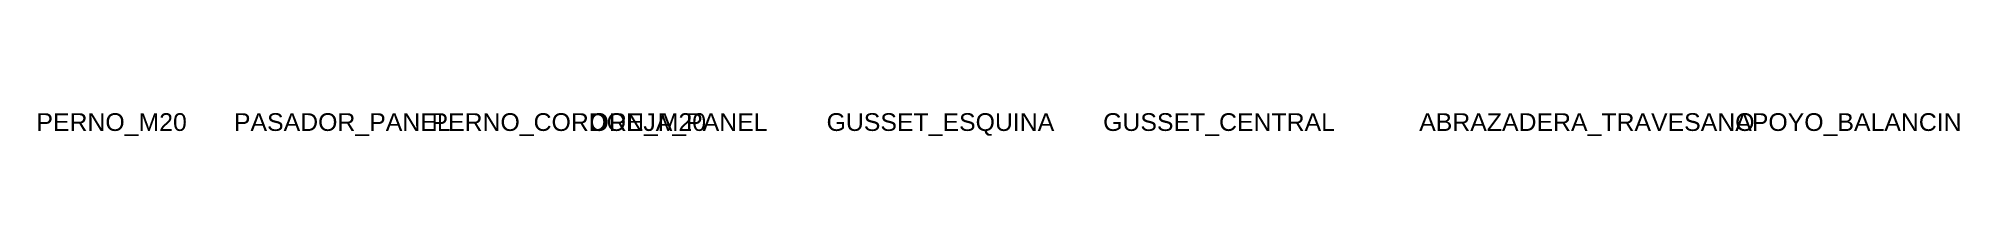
# Model space of a CAD drawing. Header units: millimetres. Extents: x -5648 to 223820, y -81824 to -314.
# Drawn here: x 200005 to 204868, y -373 to -314 of the extents above.
import ezdxf

# ---------------------------------------------------------------- set-up
doc = ezdxf.new("R2010")
doc.units = ezdxf.units.MM
doc.layers.add('G-TEXTO', color=7, linetype='Continuous')
doc.styles.get("Standard").update_dxf_attribs({"font": 'arial.ttf'})

msp = doc.modelspace()

# ---------------------------------------------------------------- texts
at = {"layer": 'G-TEXTO'}
for s, p in [('PERNO_M20', (200000, -360)), ('PASADOR_PANEL', (200500, -360)), ('PERNO_CORDON_M20', (201000, -360)), ('OREJA_PANEL', (201400, -360)), ('GUSSET_ESQUINA', (202000, -360)), ('GUSSET_CENTRAL', (202700, -360)), ('ABRAZADERA_TRAVESANO', (203500, -360)), ('APOYO_BALANCIN', (204300, -360))]:
    msp.add_text(s, height=45, dxfattribs=at).set_placement(p)

doc.saveas('drawing.dxf')
